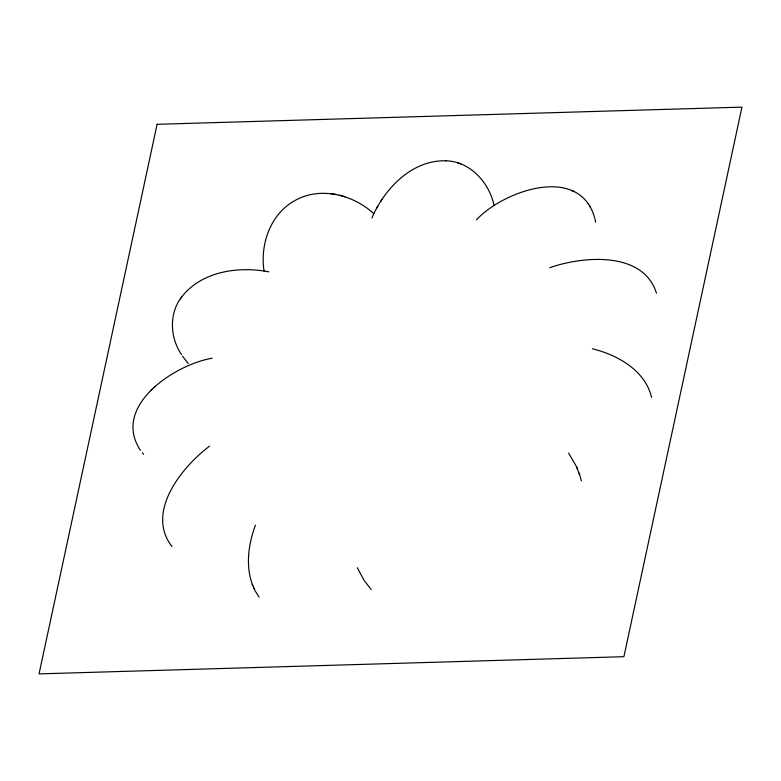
<?xml version="1.0" encoding="UTF-8"?>
<svg xmlns="http://www.w3.org/2000/svg" width="781" height="781" viewBox="0 0 781 781"><rect width="100%" height="100%" fill="white"/><g stroke="black" fill="none" stroke-linecap="round" stroke-linejoin="round"><path stroke-width="1.17" d="M255.436 525.144C248.329 544.25 245.302 566.225 252.8 585.672M371.932 217.948C384.35 188.758 411.851 159.851 445.883 160.798M376.432 208.586L377.789 206.33M380.669 201.537L381.968 199.389M268.937 271.866C238.713 266.018 201.713 271.114 181.719 296.907C168.774 313.415 169.955 337.656 181.534 354.574M181.192 297.659L181.719 296.907M180.284 298.947L180.655 298.42M212.188 358.206C175.003 364.463 111.185 406.013 140.414 450.325M151.211 389.953L151.992 389.221M154.16 387.181L154.989 386.41M476.42 219.861C502.964 191.091 579.443 163.483 594.761 218.065M209.533 446.156C182.695 466.316 145.774 511.077 171.185 545.489M549.736 267.707C582.333 256.197 643.241 250.555 656.46 293.207M445.57 160.788C470.142 161.208 489.472 182.725 494.08 205.745M373.699 213.613C352.944 194.41 319.634 186.073 294.222 200.951C270.187 214.541 259.936 244.668 264.046 271.017M330.734 193.659L333.214 194.039M333.624 194.098L336.269 194.508M592.349 348.746C617.449 354.925 645.223 370.311 651.549 397.363M344.987 196.802L339.335 195.182M460.839 163.903L457.481 162.751M574.201 191.648L571.477 190.398M188.241 363.565L182.559 356.214M142.249 452.716L143.626 454.259M371.258 589.616L364.102 580.42L357.337 567.767M171.966 546.446L171.459 545.831M259.116 597.084L255.348 591.237L252.253 584.344M588.249 203.519L588.649 204.144M589.509 205.442L589.997 206.184M568.627 453.058L576.466 466.579L579.863 475.326L579.063 473.247M253.483 587.302L253.991 588.542M576.466 466.579L577.315 468.785M580.156 476.439L581.347 480.891M595.024 219.07L595.6 222.204M157.098 124.306L39.05 673.876L623.902 656.694L741.95 107.124L157.098 124.306"/></g></svg>
